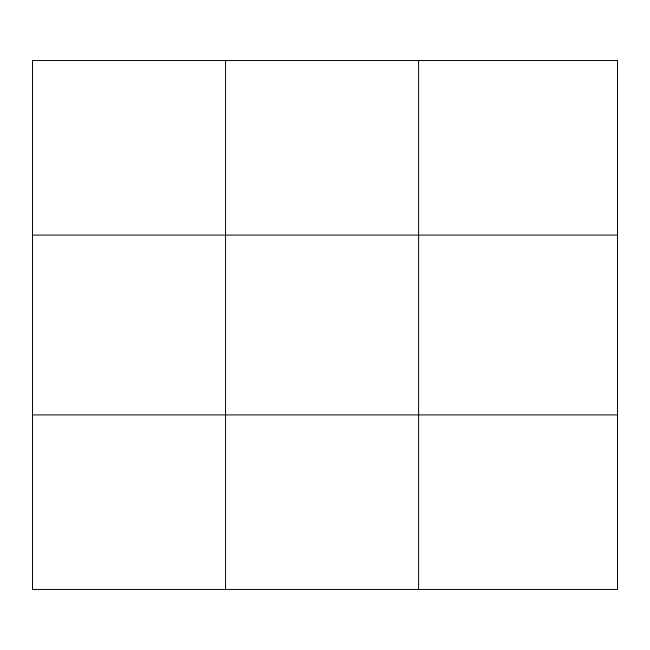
<?xml version="1.0" encoding="UTF-8"?>
<svg xmlns="http://www.w3.org/2000/svg" width="650" height="650" viewBox="0 0 650 650"><rect width="100%" height="100%" fill="white"/><g stroke="black" fill="none" stroke-linecap="round" stroke-linejoin="round"><path stroke-width="0.97" d="M225.55 589.452L225.55 60.547M418.6 589.452L418.6 60.547M32.5 235.089L617.5 235.089M32.5 414.911L617.5 414.911M617.5 60.547L617.5 589.452L32.5 589.452L32.5 60.547L617.5 60.547"/></g></svg>
